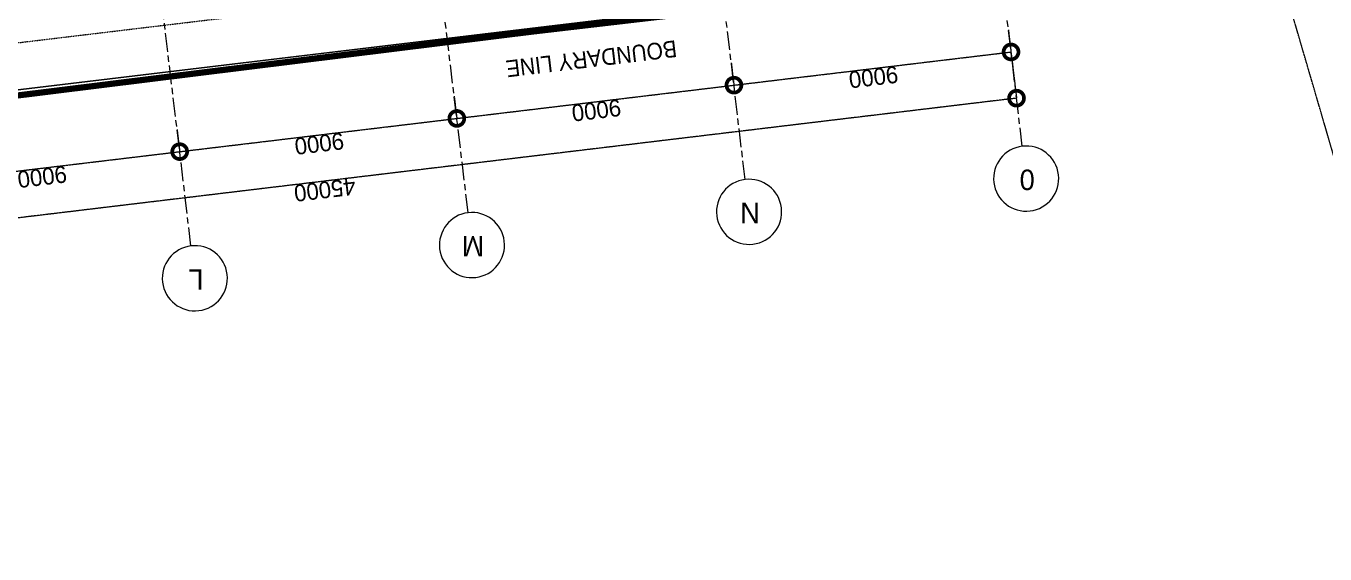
# Model space of a CAD drawing. Header units: millimetres. Extents: x -100356 to 314685, y 446 to 1273965.
# Drawn here: x 105653 to 147546, y 485775 to 502782 of the extents above; entities that cross this region are included whole.
import ezdxf
from ezdxf.xclip import XClip

# ---------------------------------------------------------------- set-up
doc = ezdxf.new("R2010")
doc.units = ezdxf.units.MM
doc.header["$XCLIPFRAME"] = 2
for name, pattern in [('20180221 BF$0$DASHDOT', [1, 0.5, -0.25, 0, -0.25]), ('gf$0$CENTER2', [28.575, 19.05, -3.175, 3.175, -3.175]), ('gf$0$Dash', [6, 3, -3]), ('gf$0$Kume - Grid Line', [10.5, 6, -1.25, 2, -1.25]), ('gf$0$Kume - Key Plan Boundary', [16, 8, -2, 4, -2]), ('gf$0$Kume - Setback', [13, 5, -2, 4, -2])]:
    doc.linetypes.add(name, pattern=pattern)
doc.layers.get('DEFPOINTS').update_dxf_attribs({"lineweight": 13})
for name, color, linetype in [('20180221 BF$0$10', 1, 'Continuous'), ('20180221 BF$0$sohieu_diem', 2, 'Continuous'), ('20180221 BF$0$TREE', 99, 'Continuous')]:
    doc.layers.add(name, color=color, linetype=linetype)
for name, color, linetype, lineweight in [('20180221 BF$0$setback', 1, 'Continuous', 13), ('20180221 BF$0$TUONG 2', 2, 'Continuous', 25), ('20180330-Ascent Plaza-TP-Ban ve so bo$0$KÍNH', 150, 'Continuous', 9), ('@ color hatch', 7, 'Continuous', 13), ('b1$0$A-_DETA----_E', 8, 'Continuous', 9), ('gf$0$A-_ANOTTEXT_T', 7, 'Continuous', 5), ('gf$0$A-_DETA----_E', 8, 'Continuous', 9), ('gf$0$A.Axis', 251, 'gf$0$CENTER2', 13), ('gf$0$C-_SITEBNRY_E', 1, 'gf$0$Kume - Key Plan Boundary', 100), ('gf$0$S-_ANOTGRID_E', 7, 'Continuous', 5)]:
    doc.layers.add(name, color=color, linetype=linetype, lineweight=lineweight)
doc.styles.add('gf$0$Arial', font='Font - TrueType - Arial.ttf', dxfattribs={"width": 0.9, "height": 540})
doc.styles.add('gf$0$Arial_2', font='Font - TrueType - Arial.ttf', dxfattribs={"width": 0.95, "height": 660})
doc.styles.add('gf$0$Arial_4', font='Font - TrueType - Arial.ttf', dxfattribs={"width": 0.95, "height": 540})
doc.dimstyles.new('gf$0$A3_-_A4_1', dxfattribs={"dimscale": 304.8, "dimtxt": 550.940076, "dimasz": 3.149606, "dimexe": 0, "dimexo": 0.0625, "dimgap": 0, "dimtad": 1, "dimdec": 0, "dimzin": 0, "dimdsep": 46, "dimtxsty": 'gf$0$Arial_4', "dimblk1": 'gf$0$_DotSmall', "dimblk2": 'gf$0$_DotSmall', "dimsah": 1, "dimcen": 0.09, "dimazin": 0, "dimtfac": 1, "dimtdec": 4, "dimtix": 1, "dimtmove": 0, "dimatfit": 3, "dimfxl": 4.92126, "dimfxlon": 1, "dimtvp": 1, "dimtolj": 1, "dimtzin": 0, "dimarcsym": 2})

# ---------------------------------------------------------------- blocks, each defined once
blk = doc.blocks.new('gf$0$Grid - Head-174378-IDEA-1st Storey')
at = {"layer": 'gf$0$S-_ANOTGRID_E', "lineweight": 15}
for start, end in [(360, 180), (180, 360)]:
    blk.add_arc((0, -0.18), 3.5, start, end, dxfattribs=at)
blk = doc.blocks.new('gf$0$_DotSmall')
at = {"color": 0, "linetype": 'ByBlock', "const_width": 0.5}
blk.add_lwpolyline([(-0.0625, 0, 1), (0.0625, 0, 1)], format="xyb", close=True, dxfattribs=at)
blk = doc.blocks.new('*D626')
at = {"layer": 'DEFPOINTS', "color": 0, "transparency": 16777216}
for p in [(-35970, 22388), (-26902, 22357), (-35882, 21653)]:
    blk.add_point(p, dxfattribs=at)
at = {"layer": 'gf$0$A.Axis', "color": 0, "lineweight": -2, "transparency": 16777216}
for p, q in [((-27034, 23458), (-35970, 22388)), ((-26905, 22376), (-27034, 23458)), ((-35885, 21672), (-35970, 22388))]:
    blk.add_line(p, q, dxfattribs=at)
at = {"layer": 'gf$0$A.Axis', "color": 0, "lineweight": -2, "transparency": 16777216, "xscale": 960, "yscale": 960, "zscale": 960}
for p, rotation in [((-27034, 23458), 6.830649259432438), ((-35970, 22388), 186.8306492594324)]:
    blk.add_blockref('gf$0$_DotSmall', p, dxfattribs=dict(at, rotation=rotation))
at = {"layer": 'gf$0$A.Axis', "color": 0, "transparency": 16777216, "insert": (-31535, 23197), "char_height": 540, "attachment_point": 5, "rotation": 6.8306, "style": 'gf$0$Arial_4'}
blk.add_mtext('\\A1;9000', dxfattribs=at)
blk = doc.blocks.new('*D627')
at = {"layer": 'DEFPOINTS', "color": 0, "transparency": 16777216}
for p in [(-35882, 21653), (-44907, 21318), (-44819, 20582)]:
    blk.add_point(p, dxfattribs=at)
at = {"layer": 'gf$0$A.Axis', "color": 0, "lineweight": -2, "transparency": 16777216}
for p, q in [((-35970, 22388), (-44907, 21318)), ((-35885, 21672), (-35970, 22388)), ((-44821, 20601), (-44907, 21318))]:
    blk.add_line(p, q, dxfattribs=at)
at = {"layer": 'gf$0$A.Axis', "color": 0, "lineweight": -2, "transparency": 16777216, "xscale": 960, "yscale": 960, "zscale": 960}
for p, rotation in [((-35970, 22388), 6.830649259432438), ((-44907, 21318), 186.8306492594324)]:
    blk.add_blockref('gf$0$_DotSmall', p, dxfattribs=dict(at, rotation=rotation))
at = {"layer": 'gf$0$A.Axis', "color": 0, "transparency": 16777216, "insert": (-40471, 22127), "char_height": 540, "attachment_point": 5, "rotation": 6.8306, "style": 'gf$0$Arial_4'}
blk.add_mtext('\\A1;9000', dxfattribs=at)
blk = doc.blocks.new('*D628')
at = {"layer": 'DEFPOINTS', "color": 0, "transparency": 16777216}
for p in [(-44819, 20582), (-53843, 20247), (-53755, 19512)]:
    blk.add_point(p, dxfattribs=at)
at = {"layer": 'gf$0$A.Axis', "color": 0, "lineweight": -2, "transparency": 16777216}
for p, q in [((-44907, 21318), (-53843, 20247)), ((-44821, 20601), (-44907, 21318)), ((-53757, 19531), (-53843, 20247))]:
    blk.add_line(p, q, dxfattribs=at)
at = {"layer": 'gf$0$A.Axis', "color": 0, "lineweight": -2, "transparency": 16777216, "xscale": 960, "yscale": 960, "zscale": 960}
for p, rotation in [((-44907, 21318), 6.830649259432438), ((-53843, 20247), 186.8306492594324)]:
    blk.add_blockref('gf$0$_DotSmall', p, dxfattribs=dict(at, rotation=rotation))
at = {"layer": 'gf$0$A.Axis', "color": 0, "transparency": 16777216, "insert": (-49407, 21056), "char_height": 540, "attachment_point": 5, "rotation": 6.8306, "style": 'gf$0$Arial_4'}
blk.add_mtext('\\A1;9000', dxfattribs=at)
blk = doc.blocks.new('*D629')
at = {"layer": 'DEFPOINTS', "color": 0, "transparency": 16777216}
for p in [(-53755, 19512), (-62779, 19177), (-62691, 18442)]:
    blk.add_point(p, dxfattribs=at)
at = {"layer": 'gf$0$A.Axis', "color": 0, "lineweight": -2, "transparency": 16777216}
for p, q in [((-53843, 20247), (-62779, 19177)), ((-53757, 19531), (-53843, 20247)), ((-62693, 18460), (-62779, 19177))]:
    blk.add_line(p, q, dxfattribs=at)
at = {"layer": 'gf$0$A.Axis', "color": 0, "lineweight": -2, "transparency": 16777216, "xscale": 960, "yscale": 960, "zscale": 960}
for p, rotation in [((-53843, 20247), 6.830649259432438), ((-62779, 19177), 186.8306492594324)]:
    blk.add_blockref('gf$0$_DotSmall', p, dxfattribs=dict(at, rotation=rotation))
at = {"layer": 'gf$0$A.Axis', "color": 0, "transparency": 16777216, "insert": (-58344, 19986), "char_height": 540, "attachment_point": 5, "rotation": 6.8306, "style": 'gf$0$Arial_4'}
blk.add_mtext('\\A1;9000', dxfattribs=at)
blk = doc.blocks.new('*D630')
at = {"layer": 'DEFPOINTS', "color": 0, "transparency": 16777216}
for p in [(-18277, 26018), (-18010, 23794), (-62691, 18442)]:
    blk.add_point(p, dxfattribs=at)
at = {"layer": 'gf$0$A.Axis', "color": 0, "lineweight": -2, "transparency": 16777216}
for p, q in [((-62957, 20666), (-18277, 26018)), ((-18012, 23812), (-18277, 26018)), ((-62693, 18460), (-62957, 20666))]:
    blk.add_line(p, q, dxfattribs=at)
at = {"layer": 'gf$0$A.Axis', "color": 0, "lineweight": -2, "transparency": 16777216, "xscale": 960, "yscale": 960, "zscale": 960}
for p, rotation in [((-18277, 26018), 6.830649259234066), ((-62957, 20666), 186.8306492592341)]:
    blk.add_blockref('gf$0$_DotSmall', p, dxfattribs=dict(at, rotation=rotation))
at = {"layer": 'gf$0$A.Axis', "color": 0, "transparency": 16777216, "insert": (-40650, 23616), "char_height": 540, "attachment_point": 5, "rotation": 6.8306, "style": 'gf$0$Arial_4'}
blk.add_mtext('\\A1;45000', dxfattribs=at)
blk = doc.blocks.new('gf$0$Family - ___-1536194-IDEA-1st Storey')
at = {"layer": 'gf$0$C-_SITEBNRY_E', "color": 40, "linetype": 'gf$0$Kume - Setback', "lineweight": 18}
blk.add_line((-129, 40714), (17845, -20736), dxfattribs=at)
blk = doc.blocks.new('20180221 BF$0$hientrang')
at = {"layer": '20180221 BF$0$10', "color": 1, "linetype": 'Continuous'}
for p, q in [((-98301, 45606, 0), (-91530, 9756, 0)), ((-91530, 9756, 0), (-85475, -23636, 0))]:
    blk.add_line(p, q, dxfattribs=at)
at = {"layer": '20180221 BF$0$10', "color": 1}
for p, q in [((-98301, 45606, 0), (-91530, 9756, 0)), ((-91530, 9756, 0), (-85475, -23636, 0))]:
    blk.add_line(p, q, dxfattribs=at)
at = {"layer": '20180221 BF$0$setback', "color": 1, "linetype": '20180221 BF$0$DASHDOT', "ltscale": 200, "const_width": 200, "elevation": 0}
blk.add_lwpolyline([(-98301, 45606), (-91530, 9756), (-85475, -23636), (-84461, -29232), (-81749, -27875), (-75755, -24953), (-64558, -19417), (-64638, -19197), (-55972, -14408), (-60190, -3658), (-67604, 15237), (-61541, 17599), (-63693, 23682), (-65904, 31044)], dxfattribs=at)
at = {"layer": '20180221 BF$0$sohieu_diem', "color": 3, "const_width": 93.8, "elevation": 0}
blk.add_lwpolyline([(-91577, 9756, 1), (-91483, 9756, 1)], format="xyb", close=True, dxfattribs=at)
at = {"layer": 'gf$0$C-_SITEBNRY_E', "color": 40, "linetype": 'gf$0$Kume - Setback', "lineweight": 18, "rotation": 93.62657178389696}
blk.add_blockref('gf$0$Family - ___-1536194-IDEA-1st Storey', (-55816, -14517, 0), dxfattribs=at)
blk = doc.blocks.new('gf$0$grid tower-gf')
at = {"layer": 'gf$0$A.Axis', "linetype": 'gf$0$Kume - Grid Line', "lineweight": 9, "ltscale": 100}
for p, q in [((-36334.1, 25424.1), (-32072.2, -10155.6)), ((-45270.3, 24353.7), (-41008.3, -11226.1)), ((-54206.4, 23283.3), (-49944.4, -12296.5)), ((-63142.5, 22212.9), (-58880.6, -13366.9))]:
    blk.add_line(p, q, dxfattribs=at)
at = {"layer": 'gf$0$A.Axis', "lineweight": 15, "xscale": 299.9999999999997, "yscale": 299.9999999999997, "zscale": 299.9999999999997, "rotation": 186.8306492592334}
for p in [(-36452.7, 26414.1), (-45388.9, 25343.7), (-54325, 24273.3), (-63261.1, 23202.9)]:
    blk.add_blockref('gf$0$Grid - Head-174378-IDEA-1st Storey', p, dxfattribs=at)
at = {"layer": 'gf$0$A.Axis', "char_height": 660, "width": 751.451, "attachment_point": 2, "line_spacing_factor": 0.941778, "style": 'gf$0$Arial_2'}
for s, insert in [('L', (-36491.7, 26836.2)), ('M', (-45427.8, 25765.8)), ('N', (-54363.9, 24695.4)), ('0', (-63300, 23625))]:
    blk.add_mtext(s, dxfattribs=dict(at, insert=insert))
at = {"layer": 'gf$0$A.Axis'}
dim = blk.add_aligned_dim(p1=(-62690.7, 18441.5), p2=(-18010.2, 23793.6), distance=2240.5, dimstyle='gf$0$A3_-_A4_1', override={"dimpost": '<>', "dimtmove": 1, "dimfxl": 8550}, dxfattribs=at)
dim.commit()
dim.dimension.update_dxf_attribs({"geometry": '*D630', "text_midpoint": (-40649.7, 23615.9)})
for base, p1, p2, picture, middle in [((-35970.5, 22388), (-26902.4, 22356.7), (-35882.4, 21652.7), '*D626', (-31535.2, 23196.9)), ((-44906.6, 21317.6), (-35882.4, 21652.7), (-44818.5, 20582.3), '*D627', (-40471.3, 22126.5)), ((-53842.7, 20247.1), (-44818.5, 20582.3), (-53754.6, 19511.9), '*D628', (-49407.4, 21056.1)), ((-62778.8, 19176.7), (-53754.6, 19511.9), (-62690.7, 18441.5), '*D629', (-58343.5, 19985.7))]:
    dim = blk.add_linear_dim(base=base, p1=p1, p2=p2, angle=6.83065, dimstyle='gf$0$A3_-_A4_1', override={"dimpost": '<>', "dimtmove": 1, "dimfxl": 8550}, dxfattribs=at)
    dim.commit()
    dim.dimension.update_dxf_attribs({"geometry": picture, "text_midpoint": middle})

msp = doc.modelspace()

# ---------------------------------------------------------------- hatches: boundary and pattern name
at = {"layer": '@ color hatch', "ltscale": 0.5}
h = msp.add_hatch(dxfattribs=at)
h.set_pattern_fill('CROSS', color=139, scale=300)
h.set_pattern_definition([(0, (403133.136, 611737.235), (75, 75), [37.5, -112.5]), (90, (403151.886, 611718.485), (-75, 75), [37.5, -112.5])])
edge = h.paths.add_edge_path()
edge.add_line((89436.4, 521620.8), (87938.5, 521231.2))
edge.add_arc((86679.7, 526070.1), 5000, 219.00149, 284.58167, ccw=False)
edge.add_line((82794, 522923.4), (81729.3, 522923.4))
edge.add_line((81729.3, 522923.4), (79041, 532423.4))
edge.add_line((79041, 532423.4), (42090.8, 532423.4))
edge.add_line((42090.8, 532423.4), (42090.8, 532512.6))
edge.add_arc((42490.8, 532512.4), 400, 90.39875, 179.96816, ccw=False)
edge.add_line((42488, 532912.4), (76917.8, 533152))
edge.add_arc((76942, 529679.8), 3472.2, 7.67833, 90.39875, ccw=False)
edge.add_line((80383.1, 530143.8), (80769.8, 527418.8))
edge.add_arc((87700.5, 528402.3), 7000.1, 188.07709, 284.35817)
edge = h.paths.add_edge_path()
edge.add_arc((87695.4, 528401.5), 3495, 188.07577, 235.93068, ccw=False)
edge.add_line((84235.1, 527910.5), (83848.4, 530635.5))
edge.add_arc((76917.8, 529652), 7000, 8.07709, 90)
edge.add_line((76917.8, 536652), (76917.6, 536667.4))
edge.add_line((76917.6, 536667.4), (84112.8, 536955.1))
edge.add_line((84112.8, 536955.1), (85737.6, 525506.4))
edge = h.paths.add_edge_path()
edge.add_line((85737.7, 525506.4), (102351.4, 529522.8))
edge.add_line((102351.4, 529522.8), (109839.3, 531263.4))
edge.add_line((109839.3, 531263.4), (116045.9, 533026.6))
edge.add_line((116045.9, 533026.6), (118020, 526826.4))
edge.add_arc((119619.7, 529939.4), 3500, 216.35249, 242.80246, ccw=False)
edge.add_arc((111163.1, 523715.5), 7000, 36.35249, 102.75231)
edge.add_line((109618, 530542.8), (88525.7, 525000.4))
edge.add_arc((87703.2, 528402.3), 3500, 235.83425, 283.59075, ccw=False)
edge = h.paths.add_edge_path()
edge.add_line((118016.9, 526825.3), (137345.4, 533030.3))
edge.add_line((137345.4, 533030.3), (137833, 532765.5))
edge.add_line((137833, 532765.5), (120689.5, 526606.9))
edge.add_arc((119617.7, 529951.9), 3512.6, 242.88861, 287.76602, ccw=False)
edge = h.paths.add_edge_path()
edge.add_line((97071, 507765.2), (96437.6, 506959.3))
edge.add_line((96437.6, 506959.3), (94736.4, 508296.5))
edge.add_arc((90719.6, 503186.1), 6500, 51.83222, 89.94553)
edge.add_line((90725.8, 509686.1), (89937.8, 509686.1))
edge.add_line((89937.8, 509686.1), (89937.8, 510323.3))
edge.add_line((89937.8, 510323.3), (93816.5, 510323.3))
edge.add_line((93816.5, 510323.3), (97071, 507765.2))
edge = h.paths.add_edge_path()
edge.add_line((79665.1, 509835.3), (80607.3, 510323.3))
edge.add_line((80607.3, 510323.3), (84937.8, 510323.3))
edge.add_line((84937.8, 510323.3), (84937.8, 509723.3))
edge.add_line((84937.8, 509723.3), (84791.2, 509725.4))
edge.add_arc((84721, 504795.6), 4930.3, 89.18368, 127.18723)
edge.add_line((81741, 508723.4), (80241, 508723.4))
edge.add_line((80241, 508723.4), (79665.1, 509835.3))
edge = h.paths.add_edge_path()
edge.add_line((91554.1, 502708.5), (85096.4, 502708.5))
edge.add_arc((85096.4, 497708.5), 5000, 90, 96.8669)
edge.add_line((84498.6, 502672.6), (82274.9, 502404.8))
edge.add_arc((82696.5, 498932.6), 3497.7, 96.92274, 140.01038)
edge.add_line((80016.7, 501180.4), (79997.8, 501152.2))
edge.add_arc((80247.3, 500985.5), 300, 146.24219, 281.30664)
edge.add_line((80306.1, 500691.3), (81150.5, 500860.1))
edge.add_line((81150.5, 500860.1), (91589.8, 502110.6))
edge.add_arc((91554.1, 502408.5), 300, 276.83065, 450)
h.paths.add_polyline_path([(73941.8, 501126.4), (75241.8, 501126.4), (75241.8, 507544.4), (73941.8, 507544.4)])
edge = h.paths.add_edge_path(flags=17)
edge.add_line((40779.5, 501121.8), (42692.6, 501123.4))
edge.add_arc((53136.5, 502117.6), 10491.2, 185.43737, 270.01994)
edge.add_line((53140.2, 491626.4), (67813.8, 491626.4))
edge.add_arc((67287.3, 491027.5), 797.4, -40.5689, 48.67962, ccw=False)
edge.add_arc((65269, 492825.1), 3500, 269.93669, 318.5659, ccw=False)
edge.add_line((65265.1, 489325.1), (50841.8, 489341))
edge.add_arc((50846.7, 492844.4), 3503.4, 234.45197, 269.91888, ccw=False)
edge.add_line((48809.9, 489994), (42103.1, 494789.5))
edge.add_arc((44138.9, 497636.6), 3500, 180, 234.43416, ccw=False)
edge.add_line((40638.9, 497636.6), (40779.5, 501121.8))
edge = h.paths.add_edge_path()
edge.add_line((27372.8, 515162.9), (27196.6, 510021.2))
edge.add_line((27196.6, 510021.2), (29828.2, 508257.7))
edge.add_line((29828.2, 508257.7), (29796.3, 507297.8))
edge.add_line((29796.3, 507297.8), (35957.2, 507270.2))
edge.add_line((35957.2, 507270.2), (35974.3, 504309.1))
edge.add_line((35974.3, 504309.1), (35929.5, 496299.2))
edge.add_line((35929.5, 496299.2), (36078.4, 490697.9))
edge.add_line((36078.4, 490697.9), (36004.4, 487696.4))
edge.add_line((36004.4, 487696.4), (36054.2, 485829.3))
edge.add_line((36054.2, 485829.3), (72942, 485774.8))
edge.add_line((72942, 485774.8), (72942, 491323.3))
edge.add_line((72942, 491323.3), (71061.6, 488875))
edge.add_arc((64850.8, 493645.1), 7831.2, 273.06105, 322.47468, ccw=False)
edge.add_line((65269, 485825.1), (50837.9, 485841))
edge.add_arc((50845.6, 492841), 7000, 234.43415, 269.9367, ccw=False)
edge.add_line((46774.2, 487146.9), (40067.4, 491942.4))
edge.add_arc((44138.9, 497636.6), 7000, 177.62767, 234.43416, ccw=False)
edge.add_line((37144.9, 497926.3), (37422.6, 504627.5))
edge.add_arc((33909.3, 504508.1), 3515.4, 1.94753, 89.8984)
edge.add_arc((34399.5, 515034.5), 7027.8, 178.9533, 266.05143, ccw=False)
edge = h.paths.add_edge_path(flags=17)
edge.add_line((32240.9, 513417.6), (32240.9, 512245.5))
edge.add_arc((34372.8, 515031.4), 3508, 232.57532, 269.97843)
edge.add_line((34371.4, 511523.4), (42098.1, 511523.4))
edge.add_line((42098.1, 511523.4), (42098.1, 513423.4))
edge.add_line((42098.1, 513423.4), (32240.9, 513417.6))
h.paths.add_polyline_path([(27674.1, 527016.5), (27687, 527215.4), (27259.7, 527243), (26871.5, 528640.4), (26469.2, 532762.1), (26469.2, 559295), (25866.1, 559191.9), (26203.5, 551702.1), (26288.1, 538646.2), (25993.3, 535582.1), (26674.5, 528603.6), (27105, 527052.6)])

# ---------------------------------------------------------------- linework, layer by layer
at = {"layer": '20180221 BF$0$TUONG 2', "ltscale": 0.5, "elevation": 0}
msp.add_lwpolyline([(85737.7, 498377.9), (137506.9, 504579.1)], dxfattribs=at)
at = {"layer": 'b1$0$A-_DETA----_E', "ltscale": 0.5, "const_width": 50, "elevation": 0}
msp.add_lwpolyline([(85769.9, 498111.6), (121973.6, 502555.1)], dxfattribs=at)
at = {"layer": 'gf$0$A-_DETA----_E'}
for p, q in [((121976.7, 502601.9, 0), (144518.3, 505230.2, 0)), ((85770, 498111.7, 0), (121976.7, 502601.9, 0))]:
    msp.add_line(p, q, dxfattribs=at)
at = {"layer": 'gf$0$A-_DETA----_E', "color": 1, "linetype": 'gf$0$Dash', "elevation": 0}
msp.add_lwpolyline([(75937.5, 495017), (77907.3, 497493.8, -0.1975934), (81227.9, 499348.4), (145360.5, 507030.6)], format="xyb", dxfattribs=at)

# ---------------------------------------------------------------- block references
at = {"layer": '20180221 BF$0$TREE'}
ref = msp.add_blockref('20180221 BF$0$hientrang', (137502.3, 593331.4, 0), dxfattribs=dict(at, rotation=86.37342821610302))
XClip(ref).set_block_clipping_path([(-133148.1755428242, 112075.9558377523), (-124131.7889780848, -30182.5877385634), (-23551.8986045148, -23807.8059542924), (-32568.2851692542, 118450.7376220233)])
at = {"layer": '20180330-Ascent Plaza-TP-Ban ve so bo$0$KÍNH', "rotation": 180}
msp.add_blockref('gf$0$grid tower-gf', (74640.7, 521123.2, 0), dxfattribs=at)

# ---------------------------------------------------------------- texts
at = {"layer": 'gf$0$A-_ANOTTEXT_T', "insert": (126671.8, 501789.3, 0), "char_height": 540, "width": 6536.96, "attachment_point": 1, "rotation": 186.8638, "style": 'gf$0$Arial'}
msp.add_mtext('BOUNDARY LINE', dxfattribs=at)

doc.saveas('drawing.dxf')
